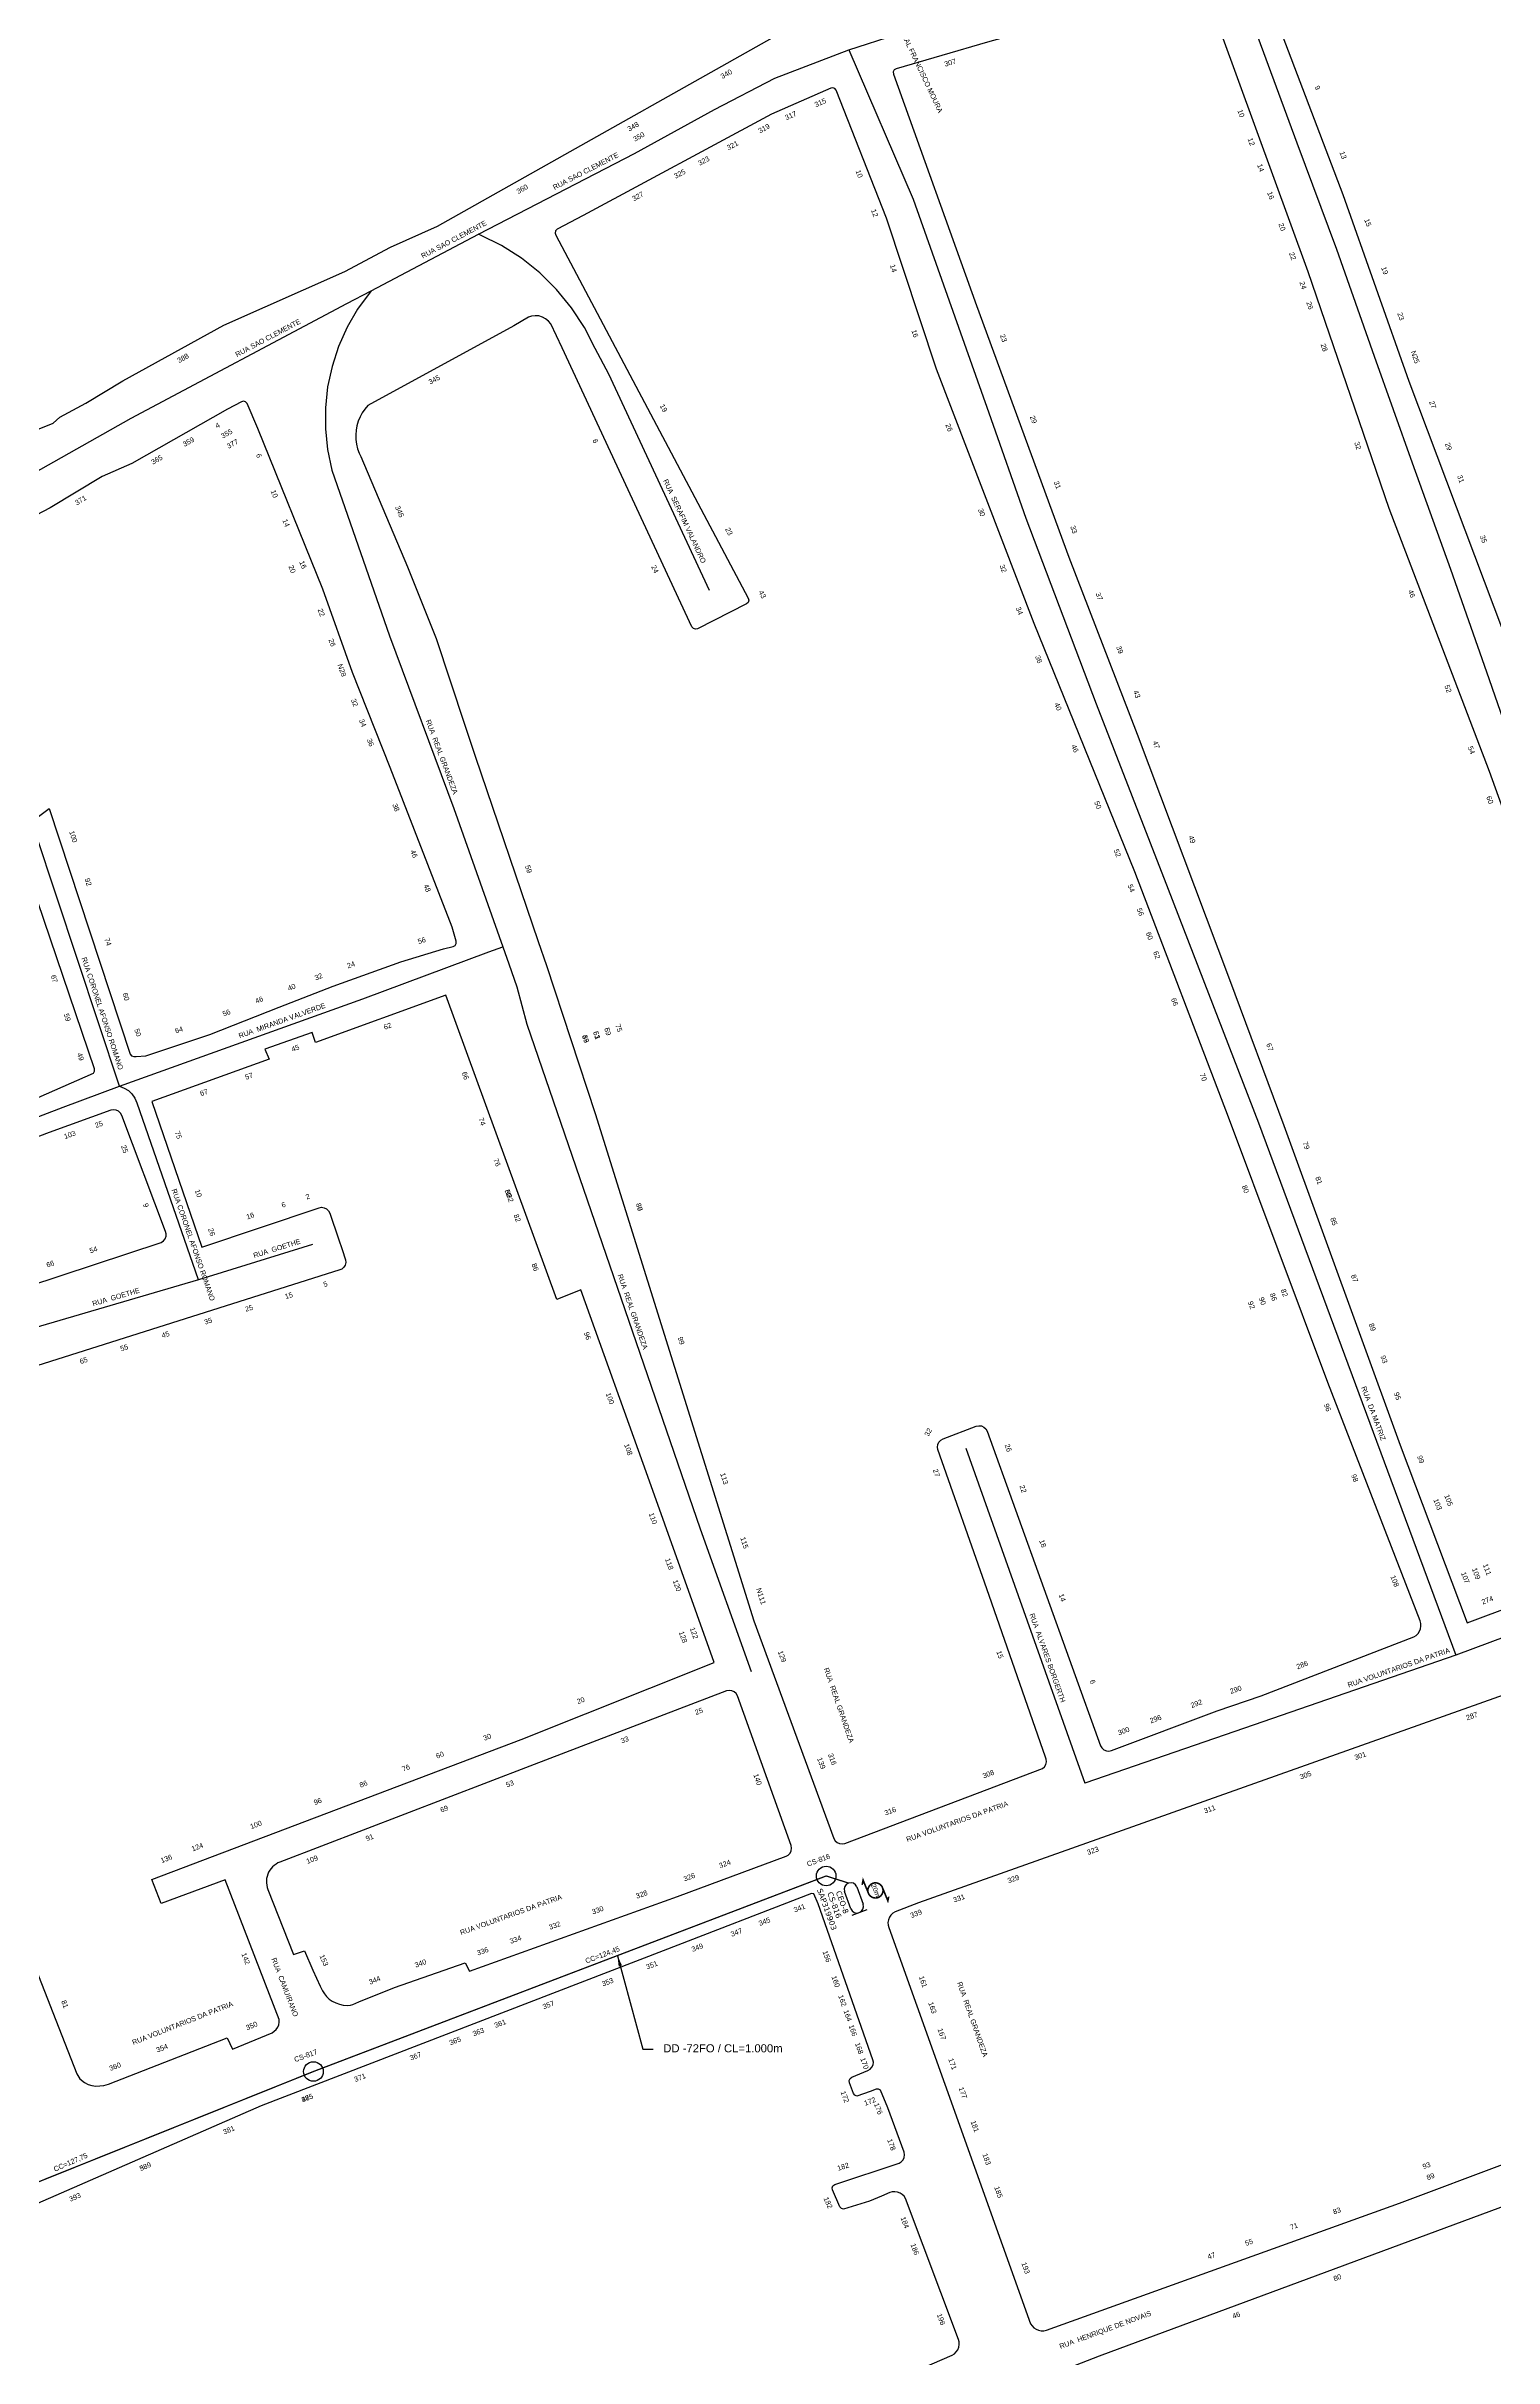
# Model space of a CAD drawing. Header units: millimetres. Extents: x 617751 to 636088, y 68402 to 77988.
# Drawn here: x 628712 to 629053, y 73092 to 73636 of the extents above; entities that cross this region are included whole.
import ezdxf
from ezdxf.enums import TextEntityAlignment as Align

# ---------------------------------------------------------------- set-up
doc = ezdxf.new("R2010")
doc.units = ezdxf.units.MM
doc.header["$LTSCALE"] = 3
doc.header["$MEASUREMENT"] = 0
doc.linetypes.add('DASHED', pattern=[0.75, 0.5, -0.25])
for name, color, linetype in [('20.4-CEOS', 1, 'Continuous'), ('ALINHAMENTO PREDIAL', 120, 'Continuous'), ('CAIXAS SUB.', 7, 'Continuous'), ('METRAGEM', 7, 'Continuous'), ('NOME LOGRADOURO', 252, 'Continuous'), ('NUMERAÇÃO', 7, 'Continuous')]:
    doc.layers.add(name, color=color, linetype=linetype)
doc.styles.add('ARIAL', font='arial.ttf')
doc.styles.add('siredit', font='verdana.ttf')
doc.styles.get("Standard").update_dxf_attribs({"font": 'arial.ttf'})
doc.dimstyles.new('ISO-25', dxfattribs={"dimtxt": 2.5, "dimasz": 2.5, "dimexe": 1.25, "dimexo": 0.625, "dimtad": 1, "dimtxsty": 'Standard', "dimcen": 2.5, "dimadec": 0, "dimazin": 0, "dimtfac": 1, "dimtmove": 0, "dimatfit": 3, "dimfxl": 0, "dimarcsym": 0})

msp = doc.modelspace()

# ---------------------------------------------------------------- linework, layer by layer
at = {"color": 1}
for points, const_width in [([(628901.16, 73203.45), (628895.9, 73205.12), (628775.16, 73159.05), (628655.91, 73111.17), (628681.84, 73028.13), (628709.46, 72947.86), (628835.05, 72992.03), (628957.07, 73029.14)], 0.3), ([(628905.85, 73201.04), (628904.59, 73204.15), (628904.38, 73203.04)], 0.377), ([(628899.81, 73203.92), (628899.81, 73203.92)], 0.3)]:
    msp.add_lwpolyline(points, dxfattribs=dict(at, const_width=const_width))
at = {"color": 1, "const_width": 0.377}
msp.add_lwpolyline([(628909.15, 73202.39, 1.000012), (628905.85, 73201.04, 0.999978)], format="xyb", close=True, dxfattribs=at)
at = {"color": 1, "const_width": 0.377, "elevation": 0.38}
msp.add_lwpolyline([(628909.15, 73202.39), (628910.42, 73199.27), (628910.63, 73200.25)], dxfattribs=at)
at = {"layer": '20.4-CEOS', "color": 5}
for p, q in [((628901.71, 73197.4), (628900.23, 73201.47)), ((628903.14, 73202.53), (628904.61, 73198.45))]:
    msp.add_line(p, q, dxfattribs=at)
msp.add_lwpolyline([(628905.44, 73197.11), (628901.94, 73195.84)], dxfattribs=at)
for centre, start, end in [((628901.69, 73202), 19.9163, 199.9163), ((628903.16, 73197.93), 199.9163, 19.9163)]:
    msp.add_arc(centre, 1.54, start, end, dxfattribs=at)
at = {"layer": 'ALINHAMENTO PREDIAL'}
for points in [[(628997.27, 73654.59), (629017.56, 73601.27), (629033.07, 73557.23), (629057.47, 73492.6)], [(628709.82, 73545.73), (628713.91, 73547.41), (628715.44, 73548.79), (628721.55, 73552.08), (628730.27, 73557.34), (628754.08, 73570.48), (628782.55, 73583.14), (628793.31, 73588.86), (628804.36, 73593.75), (628902.56, 73649.16)], [(628709.82, 73545.73), (628713.91, 73547.41), (628715.44, 73548.79), (628721.55, 73552.08), (628730.27, 73557.34), (628754.08, 73570.48), (628782.55, 73583.14), (628793.31, 73588.86), (628804.36, 73593.75), (628902.56, 73649.16)], [(628709.82, 73545.73), (628713.91, 73547.41), (628715.44, 73548.79), (628721.55, 73552.08), (628730.27, 73557.34), (628754.08, 73570.48), (628782.55, 73583.14), (628793.31, 73588.86), (628804.36, 73593.75), (628902.56, 73649.16)], [(628709.82, 73545.73), (628713.91, 73547.41), (628715.44, 73548.79), (628721.55, 73552.08), (628730.27, 73557.34), (628754.08, 73570.48), (628782.55, 73583.14), (628793.31, 73588.86), (628804.36, 73593.75), (628902.56, 73649.16)], [(628709.82, 73545.73), (628713.91, 73547.41), (628715.44, 73548.79), (628721.55, 73552.08), (628730.27, 73557.34), (628754.08, 73570.48), (628782.55, 73583.14), (628793.31, 73588.86), (628804.36, 73593.75), (628902.56, 73649.16)], [(628709.82, 73545.73), (628713.91, 73547.41), (628715.44, 73548.79), (628721.55, 73552.08), (628730.27, 73557.34), (628754.08, 73570.48), (628782.55, 73583.14), (628793.31, 73588.86), (628804.36, 73593.75), (628902.56, 73649.16)], [(628709.82, 73545.73), (628713.91, 73547.41), (628715.44, 73548.79), (628721.55, 73552.08), (628730.27, 73557.34), (628754.08, 73570.48), (628782.55, 73583.14), (628793.31, 73588.86), (628804.36, 73593.75), (628902.56, 73649.16)], [(628709.82, 73545.73), (628713.91, 73547.41), (628715.44, 73548.79), (628721.55, 73552.08), (628730.27, 73557.34), (628754.08, 73570.48), (628782.55, 73583.14), (628793.31, 73588.86), (628804.36, 73593.75), (628902.56, 73649.16)], [(628911.75, 73629.6), (628931.27, 73575.11), (628953.05, 73515.81), (628969.12, 73474.09), (628990.91, 73416.29), (629003.66, 73381.88), (629031.07, 73306.61), (629046.83, 73264.74), (629114.81, 73290.23), (629103.38, 73322.06), (629094.34, 73347.89), (629078.97, 73391.59), (629068.93, 73418.63), (629052.09, 73465.29), (629028.45, 73527.24), (629009.37, 73583.01), (628984.78, 73650.77), (628984.33, 73651.03), (628983.82, 73651.02), (628933.91, 73637.1), (628912.35, 73630.88), (628911.93, 73630.58), (628911.71, 73630.11), (628911.75, 73629.6)], [(628828.07, 73425.3), (628830.04, 73419.63), (628841.51, 73384.73), (628878.89, 73265.23), (628897.7, 73213.97), (628898.01, 73213.42), (628898.47, 73212.99), (628899.04, 73212.73), (628899.66, 73212.66), (628900.29, 73212.78), (628946.87, 73230.44), (628947.34, 73230.86), (628947.66, 73231.4), (628947.79, 73232.01), (628947.73, 73232.63), (628947.57, 73233.12), (628933.71, 73272.73), (628922.23, 73305.56), (628922.12, 73306.12), (628922.19, 73306.75), (628922.44, 73307.32), (628922.86, 73307.78), (628923.41, 73308.09), (628931.25, 73311.09), (628931.87, 73311.2), (628932.49, 73311.13), (628933.05, 73310.86), (628933.51, 73310.43), (628933.81, 73309.88), (628960.53, 73235.81), (628960.84, 73235.27), (628961.3, 73234.85), (628961.87, 73234.59), (628962.49, 73234.52), (628963.11, 73234.64), (628987.94, 73243.99), (628998.32, 73247.52), (629034.3, 73261.45), (629034.82, 73261.79), (629035.26, 73262.23), (629035.61, 73262.76), (629035.83, 73263.35), (629035.92, 73263.97), (629035.89, 73264.59), (629035.73, 73265.2), (629014, 73321.34), (628990.62, 73383.87), (628968.58, 73441.69), (628944.86, 73500.19), (628921.85, 73560.11), (628910.11, 73595.64), (628898.28, 73625.81), (628897.96, 73626.21), (628897.48, 73626.4), (628896.97, 73626.32), (628883, 73620.2), (628838.69, 73596.32), (628832.52, 73593.06), (628832.18, 73592.67), (628832.08, 73592.17), (628832.24, 73591.66), (628877.56, 73506.15), (628877.68, 73505.64), (628877.53, 73505.15), (628877.13, 73504.79), (628865.63, 73498.94), (628865.13, 73498.83), (628864.64, 73498.99), (628864.27, 73499.41), (628833.75, 73565.1), (628831.04, 73570.74), (628830.5, 73571.42), (628829.84, 73571.98), (628829.07, 73572.38), (628828.23, 73572.62), (628827.36, 73572.67), (628826.51, 73572.55), (628825.84, 73572.32), (628822.33, 73570.31), (628787.99, 73551.55), (628787.28, 73550.71), (628786.66, 73549.8), (628786.14, 73548.84), (628785.72, 73547.82), (628785.41, 73546.77), (628785.22, 73545.69), (628785.13, 73544.59), (628785.16, 73543.49), (628785.31, 73542.4), (628785.57, 73541.34), (628785.94, 73540.3), (628786.29, 73539.55), (628797.35, 73513.52), (628804.08, 73496.62), (628810.7, 73476.46), (628813.23, 73468.96), (628828.07, 73425.3)], [(628705.07, 73450.7), (628712.91, 73456.61), (628731.98, 73398.71), (628732.34, 73398.33), (628732.84, 73398.19), (628733.39, 73398.2), (628735.73, 73398.36), (628750.78, 73403.32), (628767.11, 73409.78), (628779.78, 73414.72), (628795.74, 73420.46), (628805.76, 73423.57), (628808.04, 73424.11), (628808.5, 73424.35), (628808.77, 73424.79), (628808.77, 73425.37), (628807.83, 73428.66), (628793.26, 73466.28), (628784.36, 73488.61), (628777.34, 73508.28), (628762.07, 73546.13), (628759.54, 73552.02), (628759.18, 73552.39), (628758.69, 73552.53), (628758.2, 73552.41), (628754.95, 73550.66), (628732.39, 73537.91), (628725.43, 73534.83), (628713.19, 73527.4), (628694.99, 73517.93)], [(628703.22, 73385.35), (628723.38, 73394.24), (628723.62, 73394.7), (628723.59, 73395.24), (628710.28, 73434.64)], [(628706.92, 73190.62), (628719.43, 73158.54), (628720.19, 73157.3), (628721.23, 73156.45), (628722.08, 73156.01), (628722.96, 73155.73), (628723.89, 73155.61), (628724.85, 73155.65), (628725.82, 73155.77), (628726.94, 73156.05), (628754.82, 73166.98), (628756.08, 73164.32), (628765.42, 73168.19), (628765.95, 73168.52), (628766.41, 73168.95), (628766.76, 73169.47), (628767, 73170.05), (628767.12, 73170.66), (628767.1, 73171.29), (628754.39, 73204.21), (628739.3, 73198.6), (628737.13, 73204.31), (628824.05, 73237.28), (628869.56, 73255.39), (628853.88, 73299.25), (628838.1, 73343.24), (628832.47, 73340.89), (628806.32, 73412.59), (628775.64, 73401.47), (628774.86, 73403.82), (628763.75, 73399.91), (628764.74, 73397.55), (628737.13, 73387.54), (628748.87, 73353.26), (628776.48, 73362.54), (628777.1, 73362.64), (628777.72, 73362.54), (628778.27, 73362.26), (628778.72, 73361.82), (628778.99, 73361.29), (628781.08, 73355.19), (628781.96, 73352.7), (628782.75, 73350.27), (628782.79, 73349.64), (628782.64, 73349.04), (628782.31, 73348.51), (628781.83, 73348.1), (628781.37, 73347.9), (628697.34, 73321.32)], [(628692.14, 73338.84), (628739.31, 73354.39), (628739.84, 73354.74), (628740.23, 73355.22), (628740.45, 73355.81), (628740.48, 73356.43), (628740.36, 73356.92), (628730.02, 73384.31), (628729.71, 73384.86), (628729.25, 73385.28), (628728.68, 73385.53), (628728.06, 73385.6), (628727.48, 73385.49), (628712.9, 73380.28), (628650.47, 73356.65)], [(629095.14, 73261.85), (628917.61, 73198.77), (628912.14, 73196.66), (628911.61, 73196.33), (628911.16, 73195.9), (628910.8, 73195.38), (628910.56, 73194.8), (628910.45, 73194.18), (628910.47, 73193.56), (628910.62, 73192.95)], [(628794.28, 73178.87), (628810.93, 73184.66), (628811.88, 73182.71), (628860.87, 73200.25), (628886.44, 73209.76), (628886.97, 73210.05), (628887.4, 73210.51), (628887.67, 73211.07), (628887.75, 73211.69), (628887.63, 73212.31), (628874.99, 73247.56), (628874.68, 73248.1), (628874.22, 73248.52), (628873.65, 73248.77), (628873.02, 73248.84), (628872.41, 73248.71), (628826.15, 73230.98), (628767.28, 73208.41), (628766.8, 73208.2), (628766.35, 73207.93), (628765.92, 73207.62), (628765.54, 73207.27), (628765.19, 73206.88), (628764.88, 73206.46), (628764.62, 73206), (628764.41, 73205.53), (628764.25, 73205.03), (628764.14, 73204.51), (628764.09, 73203.99), (628764.09, 73203.47), (628764.15, 73202.95), (628764.26, 73202.44), (628764.44, 73201.91), (628770.5, 73186.62), (628773.02, 73187.49), (628775.03, 73182.89), (628776.76, 73179.12), (628777.29, 73178.04), (628777.76, 73177.37), (628778.24, 73176.73), (628778.89, 73176.1), (628779.59, 73175.64), (628780.42, 73175.24), (628781.28, 73174.93), (628782.17, 73174.71), (628783.17, 73174.63), (628783.86, 73174.68), (628784.47, 73174.86), (628785.83, 73175.45), (628794.28, 73178.87)], [(628841.03, 73055.54), (628925.56, 73092.21), (628926.09, 73092.55), (628926.53, 73092.99), (628926.88, 73093.51), (628927.11, 73094.09), (628927.21, 73094.71), (628927.19, 73095.34), (628927.03, 73095.95), (628914.61, 73129.12), (628914.26, 73129.65), (628913.82, 73130.09), (628913.29, 73130.43), (628912.7, 73130.64), (628912.08, 73130.74), (628911.45, 73130.7), (628910.85, 73130.53), (628908.9, 73129.71), (628906.12, 73128.5), (628899.99, 73126.6), (628899.5, 73126.76), (628899.13, 73127.2), (628897.38, 73131.14), (628897.3, 73131.65), (628897.48, 73132.14), (628897.91, 73132.47), (628913.05, 73137.48), (628913.58, 73137.78), (628914, 73138.23), (628914.27, 73138.8), (628914.35, 73139.42), (628914.23, 73140.03), (628910.43, 73150.5), (628908.67, 73154.68), (628908.2, 73154.9), (628907.68, 73154.86), (628906.29, 73154.36), (628903.09, 73153.26), (628902.62, 73153.48), (628902.33, 73153.9), (628901.4, 73156.42), (628901.35, 73156.92), (628901.55, 73157.39), (628901.97, 73157.7), (628905.69, 73159.29), (628906.24, 73159.59), (628906.67, 73160.04), (628906.94, 73160.6), (628907.02, 73161.22), (628906.91, 73161.84), (628893.99, 73198.56), (628893.01, 73200.88), (628892.48, 73200.98), (628857.53, 73187.49), (628762.86, 73150.95), (628710.19, 73127.97)], [(628910.62, 73192.95), (628944.04, 73099.65), (628944.37, 73099.12), (628944.8, 73098.67), (628945.32, 73098.32), (628945.9, 73098.08), (628946.52, 73097.97), (628947.15, 73097.99), (628947.76, 73098.14), (629030.94, 73128.02), (629132.95, 73166.39)], [(629133.76, 73156.34), (628960.19, 73092.01), (628953.12, 73089.24), (628952.42, 73088.78), (628951.83, 73088.19), (628951.38, 73087.48), (628951.08, 73086.7), (628950.96, 73085.87), (628951, 73085.04), (628951.21, 73084.26)]]:
    msp.add_lwpolyline(points, dxfattribs=at)
at = {"layer": 'CAIXAS SUB.', "color": 5}
for centre in [(628895.9, 73205.12), (628775.16, 73159.05)]:
    msp.add_circle(centre, 2.31, dxfattribs=at)
at = {"layer": 'NOME LOGRADOURO'}
for points in [[(628989.8, 73660.26), (628997.51, 73638.34), (629006.75, 73613.44), (629016.09, 73588.36), (629024.96, 73563.19), (629033.92, 73538.02), (629042.89, 73512.94), (629051.38, 73488.76), (629059.78, 73464.58), (629068.46, 73440.4), (629077.05, 73416.31), (629085.44, 73392.67), (629088.15, 73385.24), (629122.62, 73286.11)], [(628814.01, 73591.91), (628850.79, 73610.91), (628869.63, 73621.25), (628883.81, 73628.67), (628901.24, 73635.33)], [(628901.24, 73635.33), (628912.48, 73638.96)], [(628901.24, 73635.33), (628916.35, 73600.12), (628934.19, 73549.78), (628942.89, 73524.99), (628959.5, 73481.24), (628976.41, 73437.63), (628997.72, 73382.57), (629044.16, 73257.17)], [(628788.75, 73578.56), (628814.01, 73591.91)], [(628868.4, 73507.95), (628844.7, 73558.88), (628841.54, 73564.98), (628838.99, 73569.91), (628835.93, 73574.55), (628832.41, 73578.85), (628828.46, 73582.75), (628824.12, 73586.22), (628819.44, 73589.21), (628814.48, 73591.7), (628814.01, 73591.91)], [(628606.41, 73468.15), (628608.49, 73469.84), (628639.66, 73493.46), (628670.32, 73514.31), (628684.3, 73521.9), (628687.3, 73523.53), (628701.16, 73531.06), (628732.21, 73548.52), (628783.05, 73575.55), (628788.75, 73578.56)], [(628788.75, 73578.56), (628785.56, 73574.23), (628783.08, 73569.95), (628781.07, 73565.44), (628779.54, 73560.74), (628778.5, 73555.91), (628777.98, 73550.99), (628777.98, 73546.05), (628778.49, 73541.13), (628779.51, 73536.3), (628793.05, 73497.25), (628808.2, 73456.63), (628819.73, 73424.03)], [(628788.75, 73578.56), (628785.56, 73574.23), (628783.08, 73569.95), (628781.07, 73565.44), (628779.54, 73560.74), (628778.5, 73555.91), (628777.98, 73550.99), (628777.98, 73546.05), (628778.49, 73541.13), (628779.51, 73536.3), (628793.05, 73497.25), (628808.2, 73456.63), (628819.73, 73424.03)], [(628729.46, 73391.21), (628709.72, 73450.84)], [(628729.46, 73391.21), (628709.72, 73450.84)], [(628729.46, 73391.21), (628786.81, 73411.77), (628816.5, 73422.81), (628819.73, 73424.03)], [(628729.46, 73391.21), (628786.81, 73411.77), (628816.5, 73422.81), (628819.73, 73424.03)], [(628819.73, 73424.03), (628821.17, 73419.97), (628823.06, 73414.62), (628825.45, 73405.82), (628866.19, 73286.87), (628878.24, 73253.31)], [(628819.73, 73424.03), (628821.17, 73419.97), (628823.06, 73414.62), (628825.45, 73405.82), (628866.19, 73286.87), (628878.24, 73253.31)], [(628640.8, 73357.3), (628716.23, 73386.27), (628729.46, 73391.21)], [(628640.8, 73357.3), (628716.23, 73386.27), (628729.46, 73391.21)], [(628729.46, 73391.21), (628730.59, 73390.7), (628731.64, 73390.13), (628732.42, 73389.34), (628733.08, 73388.38), (628733.54, 73387.23), (628748.03, 73345.64)], [(628729.46, 73391.21), (628730.59, 73390.7), (628731.64, 73390.13), (628732.42, 73389.34), (628733.08, 73388.38), (628733.54, 73387.23), (628748.03, 73345.64)], [(628774.96, 73353.92), (628748.07, 73345.54)], [(628774.96, 73353.92), (628748.07, 73345.54)], [(628748.07, 73345.54), (628699.07, 73331.2)], [(628748.07, 73345.54), (628699.07, 73331.2)], [(628928.77, 73305.87), (628956.83, 73226.95)], [(629098.93, 73277.53), (629044.16, 73257.17)], [(629044.16, 73257.17), (628994.37, 73239.94), (628956.83, 73226.95)]]:
    msp.add_lwpolyline(points, dxfattribs=at)

# ---------------------------------------------------------------- texts
at = {"color": 1, "style": 'ARIAL'}
msp.add_text('20m', height=1.162, rotation=292.1199, dxfattribs=at).set_placement((628906.43, 73202.95))
at = {"linetype": 'DASHED', "ltscale": 2, "style": 'ARIAL'}
msp.add_text('DD -72FO / CL=1.000m', height=1.9, dxfattribs=at).set_placement((628871.59, 73164.52), align=Align.MIDDLE_CENTER)
at = {"layer": '20.4-CEOS', "color": 5, "style": 'siredit'}
msp.add_attdef('SAP319903', text='', height=1.31, rotation=289.9163, dxfattribs=at).set_placement((628896.09, 73197.26), align=Align.MIDDLE_CENTER)
for tag, text, p in [('CS-816', 'CS-XXXX', (628898.47, 73198.5)), ('CEO-8', 'CEOSXXX', (628900.32, 73199.16))]:
    msp.add_attdef(tag, text=text, height=1.309, rotation=289.9163, dxfattribs=at).set_placement(p, align=Align.TOP_CENTER)
at = {"layer": 'CAIXAS SUB.', "color": 5, "style": 'ARIAL'}
for s, p in [('CS-816', (628891.62, 73207.31)), ('CS-817', (628770.88, 73161.24))]:
    msp.add_text(s, height=1.2, rotation=20.4037, dxfattribs=at).set_placement(p)
at = {"layer": 'METRAGEM', "color": 3, "style": 'ARIAL'}
for s, rotation, p in [('CC=124,45', 20.8423, (628839.45, 73184.47)), ('CC=127,75', 23.5787, (628714.3, 73135.43))]:
    msp.add_text(s, height=1.2, rotation=rotation, dxfattribs=at).set_placement(p)
at = {"layer": 'NOME LOGRADOURO'}
for s, rotation, p in [('RUA MARECHAL FRANCISCO MOURA', 295.1635, (628909.42, 73647.82)), ('RUA SAO CLEMENTE', 27.3202, (628831.94, 73602.3)), ('RUA SAO CLEMENTE', 27.8566, (628800.92, 73586.12)), ('RUA SAO CLEMENTE', 27.9981, (628757.16, 73562.91)), ('RUA  SERAFIM VALANDRO', 294.9542, (628857.46, 73533.83)), ('RUA  REAL GRANDEZA', 290.4539, (628801.57, 73477.28)), ('RUA  REAL GRANDEZA', 290.45, (628801.57, 73477.28)), ('RUA CORONEL AFONSO ROMANO', 288.3132, (628720.54, 73421.34)), ('RUA CORONEL AFONSO ROMANO', 288.31, (628720.54, 73421.34)), ('RUA  MIRANDA VALVERDE', 19.7153, (628757.8, 73402.43)), ('RUA  MIRANDA VALVERDE', 19.72, (628757.8, 73402.43)), ('RUA CORONEL AFONSO ROMANO', 289.213, (628741.73, 73366.76)), ('RUA CORONEL AFONSO ROMANO', 289.21, (628741.73, 73366.76)), ('RUA  GOETHE', 17.3205, (628761.22, 73350.68)), ('RUA  GOETHE', 17.32, (628761.22, 73350.68)), ('RUA  REAL GRANDEZA', 288.9062, (628846.77, 73346.66)), ('RUA  REAL GRANDEZA', 288.91, (628846.77, 73346.66)), ('RUA  GOETHE', 16.3006, (628723.29, 73339.33)), ('RUA  GOETHE', 16.3, (628723.29, 73339.33)), ('RUA  DA MATRIZ', 290.3214, (629021.88, 73320.21)), ('RUA  ALVARES BORGERTH', 289.5761, (628943.74, 73266.74)), ('RUA  REAL GRANDEZA', 288.9755, (628895.31, 73253.96)), ('RUA VOLUNTARIOS DA PATRIA', 19.0883, (629018.94, 73249.5)), ('RUA VOLUNTARIOS DA PATRIA', 19.7781, (628915.01, 73213.11)), ('RUA VOLUNTARIOS DA PATRIA', 19.6914, (628809.95, 73191.17)), ('RUA  CAMUIRANO', 291.1075, (628765.22, 73185.57)), ('RUA  REAL GRANDEZA', 289.3286, (628926.7, 73179.95)), ('RUA VOLUNTARIOS DA PATRIA', 21.4121, (628732.76, 73165.28)), ('RUA  HENRIQUE DE NOVAIS', 20.2245, (628951.08, 73093.69))]:
    msp.add_text(s, height=1.2, rotation=rotation, dxfattribs=at).set_placement(p)
at = {"layer": 'NUMERAÇÃO'}
for s, rotation, p in [('340', 29.4315, (628871.47, 73628.43)), ('307', 16.0942, (628923.92, 73631.35)), ('315', 23.6522, (628893.47, 73621.78)), ('9', 290.8055, (629010.86, 73626.62)), ('317', 23.6522, (628886.52, 73618.74)), ('10', 289.8232, (628992.71, 73621.03)), ('348', 29.4315, (628849.51, 73616.05)), ('350', 29.4315, (628850.86, 73613.65)), ('321', 28.3359, (628872.89, 73611.62)), ('319', 28.3359, (628880.32, 73615.62)), ('12', 289.8232, (628995.13, 73614.35)), ('323', 28.3359, (628866.13, 73607.98)), ('14', 289.8232, (628997.35, 73608.21)), ('13', 290.8055, (629016.75, 73611.16)), ('360', 29.4315, (628823.39, 73601.32)), ('325', 28.3359, (628860.47, 73604.93)), ('10', 291.3688, (628902.8, 73606.76)), ('327', 28.3359, (628850.61, 73599.62)), ('12', 291.3688, (628906.42, 73597.53)), ('16', 289.8232, (628999.7, 73601.7)), ('20', 289.8232, (629002.38, 73594.28)), ('15', 289.3736, (629022.58, 73595.31)), ('22', 289.8232, (629004.87, 73587.39)), ('14', 288.2482, (628910.88, 73584.55)), ('24', 288.8439, (629007.32, 73580.53)), ('19', 289.3736, (629026.56, 73584.01)), ('26', 288.8439, (629008.94, 73575.79)), ('23', 289.3736, (629030.36, 73573.22)), ('16', 288.2482, (628915.95, 73569.19)), ('23', 290.1304, (628936.78, 73568.07)), ('28', 288.8439, (629012.32, 73565.9)), ('N25', 289.3736, (629033.53, 73564.21)), ('388', 28.9076, (628743.51, 73561.5)), ('345', 28.6624, (628802.67, 73556.43)), ('19', 297.892, (628856.66, 73551.47)), ('29', 290.1304, (628943.83, 73548.9)), ('27', 290.648, (629037.84, 73552.39)), ('359', 29.4883, (628744.82, 73541.77)), ('4', 29.4883, (628752.47, 73546.09)), ('355', 29.4883, (628753.82, 73543.7)), ('377', 29.4883, (628755.18, 73541.31)), ('6', 294.8869, (628840.83, 73543.34)), ('26', 290.9685, (628923.95, 73546.99)), ('32', 288.8439, (629020.23, 73542.77)), ('29', 290.648, (629041.56, 73542.54)), ('365', 29.4883, (628737.37, 73537.56)), ('6', 291.9364, (628761.61, 73539.93)), ('10', 291.9364, (628765.06, 73531.37)), ('31', 290.1304, (628949.49, 73533.48)), ('31', 290.648, (629044.45, 73534.89)), ('371', 31.2748, (628719.47, 73527.99)), ('345', 292.9864, (628794.35, 73527.61)), ('30', 290.9685, (628931.62, 73527.01)), ('14', 291.9364, (628767.83, 73524.51)), ('23', 297.892, (628872.06, 73522.4)), ('33', 290.1304, (628953.34, 73523)), ('35', 290.648, (629049.79, 73520.73)), ('20', 291.9364, (628769.25, 73513.63)), ('16', 291.9364, (628771.8, 73514.66)), ('24', 294.8869, (628854.66, 73513.57)), ('32', 290.9685, (628936.7, 73513.78)), ('43', 297.892, (628879.92, 73507.58)), ('34', 290.9685, (628940.52, 73503.82)), ('37', 291.031, (628959.31, 73507.22)), ('46', 290.8491, (629032.9, 73507.86)), ('22', 289.6052, (628776.14, 73503.46)), ('26', 289.6052, (628778.68, 73496.36)), ('39', 291.031, (628964.15, 73494.65)), ('N28', 289.6052, (628780.8, 73490.42)), ('36', 292.0366, (628945.06, 73492.38)), ('32', 291.696, (628783.96, 73482.19)), ('43', 291.031, (628968.18, 73484.18)), ('52', 290.8491, (629041.45, 73485.46)), ('34', 291.696, (628785.87, 73477.39)), ('40', 292.0366, (628949.58, 73481.24)), ('36', 291.696, (628787.7, 73472.81)), ('46', 292.0366, (628953.58, 73471.37)), ('47', 290.6226, (628972.74, 73472.28)), ('54', 290.8491, (629046.96, 73471.01)), ('38', 291.1362, (628793.71, 73457.5)), ('50', 292.0366, (628958.98, 73458.06)), ('60', 289.8103, (629051.32, 73459.3)), ('100', 288.1722, (628717.62, 73451.12)), ('49', 290.6226, (628981.16, 73449.96)), ('46', 291.1362, (628797.95, 73446.56)), ('46', 291.1362, (628797.95, 73446.56)), ('52', 292.0366, (628963.57, 73446.73)), ('92', 288.1722, (628721.28, 73439.96)), ('59', 288.7344, (628824.96, 73443)), ('54', 290.8375, (628966.86, 73438.47)), ('48', 291.1362, (628801.07, 73438.51)), ('56', 290.8375, (628968.99, 73432.89)), ('74', 288.1722, (628725.91, 73425.89)), ('56', 17.2521, (628799.94, 73424.64)), ('60', 290.8375, (628971.14, 73427.25)), ('62', 290.8375, (628972.86, 73422.73)), ('67', 288.6297, (628713.28, 73417.18)), ('32', 21.3115, (628775.71, 73416.08)), ('24', 19.7962, (628783.33, 73418.91)), ('60', 288.1722, (628730.17, 73412.96)), ('46', 21.5943, (628761.73, 73410.61)), ('40', 21.3115, (628769.37, 73413.61)), ('66', 290.8375, (628977.07, 73411.7)), ('59', 288.6297, (628716.35, 73408.08)), ('56', 21.5943, (628754.03, 73407.56)), ('62', 19.9228, (628791.93, 73404.45)), ('50', 288.1722, (628732.94, 73404.52)), ('64', 18.2195, (628742.8, 73403.59)), ('45', 19.4076, (628770.22, 73399.27)), ('59', 288.1642, (628838.39, 73403.04)), ('59', 288.1642, (628838.39, 73403.04)), ('45', 288.1642, (628838.39, 73403.04)), ('53', 288.1642, (628841, 73403.9)), ('61', 288.1642, (628841, 73403.9)), ('59', 288.1642, (628843.61, 73404.75)), ('69', 288.1642, (628843.61, 73404.75)), ('75', 288.1642, (628846.22, 73405.61)), ('67', 290.2959, (628999.49, 73401.06)), ('49', 288.6297, (628719.48, 73398.81)), ('67', 19.9429, (628748.71, 73388.81)), ('57', 19.9429, (628759.31, 73392.66)), ('66', 289.9979, (628810.06, 73394.32)), ('70', 290.8375, (628983.83, 73393.97)), ('103', 19.6738, (628716.67, 73378.7)), ('25', 19.6738, (628723.96, 73381.31)), ('75', 288.8686, (628742.49, 73380.39)), ('74', 289.9979, (628814, 73383.52)), ('25', 290.6469, (628729.83, 73377.02)), ('76', 289.9979, (628817.51, 73373.88)), ('79', 289.9759, (629008.05, 73377.87)), ('81', 289.9759, (629011.05, 73369.63)), ('9', 290.6469, (628735, 73363.33)), ('10', 288.8686, (628747.21, 73366.62)), ('6', 18.5802, (628767.87, 73362.54)), ('2', 18.5802, (628773.57, 73364.46)), ('N82', 289.9979, (628820.17, 73366.59)), ('80', 289.9979, (628820.17, 73366.59)), ('30', 287.333, (628851.05, 73363.44)), ('87', 287.333, (628851.05, 73363.44)), ('80', 290.4655, (628993.77, 73367.6)), ('26', 288.8686, (628750.33, 73357.51)), ('16', 18.5802, (628759.6, 73359.77)), ('82', 289.9979, (628822.28, 73360.8)), ('85', 289.9759, (629014.56, 73359.98)), ('54', 18.2464, (628722.66, 73351.79)), ('66', 18.2464, (628712.5, 73348.44)), ('86', 289.9979, (628826.51, 73349.21)), ('87', 289.9759, (629019.44, 73346.58)), ('15', 17.5621, (628768.65, 73340.99)), ('5', 17.5621, (628777.72, 73343.86)), ('90', 290.4655, (628997.76, 73341.23)), ('86', 290.4655, (629000.33, 73342.2)), ('82', 290.4655, (629002.91, 73343.16)), ('35', 17.5621, (628749.68, 73334.99)), ('25', 17.5621, (628759.28, 73338.02)), ('92', 290.4655, (628995.18, 73340.27)), ('89', 289.9759, (629023.63, 73335.08)), ('55', 17.5621, (628729.9, 73328.73)), ('45', 17.5621, (628739.63, 73331.81)), ('96', 289.6981, (628838.84, 73333.04)), ('99', 287.333, (628860.91, 73331.94)), ('65', 17.5621, (628720.34, 73325.71)), ('93', 289.9759, (629026.39, 73327.5)), ('100', 289.6981, (628843.97, 73318.73)), ('95', 289.9759, (629029.55, 73318.84)), ('96', 291.122, (629013.06, 73316.14)), ('32', 60.9763, (628919.99, 73308.56)), ('108', 289.6981, (628848.29, 73306.71)), ('26', 289.8014, (628937.9, 73306.66)), ('99', 290.5904, (629035.02, 73303.93)), ('113', 287.333, (628870.93, 73299.9)), ('27', 289.2379, (628920.99, 73300.77)), ('22', 289.8014, (628941.39, 73296.97)), ('98', 291.122, (629019.49, 73299.53)), ('103', 290.5904, (629038.85, 73293.76)), ('105', 290.5904, (629041.42, 73294.73)), ('110', 289.6372, (628854.1, 73290.48)), ('115', 287.333, (628875.66, 73284.77)), ('18', 289.8014, (628946.03, 73284.11)), ('118', 289.6372, (628857.93, 73279.75)), ('118', 289.6372, (628857.93, 73279.75)), ('118', 289.6372, (628857.93, 73279.75)), ('108', 291.122, (629028.73, 73275.67)), ('107', 290.5904, (629045.35, 73276.48)), ('109', 290.5904, (629047.93, 73277.45)), ('111', 290.5904, (629050.5, 73278.42)), ('120', 289.6372, (628859.75, 73274.66)), ('N111', 287.333, (628879.42, 73272.75)), ('14', 289.8014, (628950.63, 73271.37)), ('274', 20.5665, (629050.5, 73269.05)), ('128', 289.6372, (628861.17, 73262.53)), ('122', 289.6372, (628863.76, 73263.45)), ('129', 290.1153, (628884.49, 73257.95)), ('15', 289.2497, (628935.96, 73257.96)), ('286', 21.1627, (629006.9, 73253.78)), ('6', 289.8014, (628957.94, 73251.09)), ('290', 18.7914, (628991.21, 73248)), ('20', 21.7089, (628837.45, 73245.57)), ('25', 20.9809, (628865.27, 73243.02)), ('296', 20.62, (628972.36, 73241.05)), ('292', 20.62, (628981.99, 73244.67)), ('287', 19.5711, (629046.84, 73241.77)), ('30', 20.7814, (628815.43, 73236.95)), ('33', 20.9809, (628847.79, 73236.32)), ('300', 20.62, (628964.84, 73238.22)), ('60', 20.7814, (628804.28, 73232.73)), ('139', 290.1153, (628893.73, 73232.79)), ('316', 290.1153, (628896.31, 73233.74)), ('301', 19.5711, (629020.55, 73232.42)), ('86', 20.7814, (628786.28, 73225.9)), ('76', 20.7814, (628796.26, 73229.68)), ('53', 20.9868, (628820.75, 73225.96)), ('140', 289.6831, (628878.73, 73228.98)), ('308', 20.7199, (628932.99, 73228.08)), ('305', 19.5711, (629007.66, 73227.84)), ('305', 19.5711, (629007.66, 73227.84)), ('96', 20.7814, (628775.5, 73221.81)), ('69', 20.9868, (628805.29, 73220.03)), ('316', 20.7199, (628909.88, 73219.34)), ('311', 19.5711, (628985.1, 73219.83)), ('100', 20.7814, (628760.53, 73216.13)), ('136', 20.7814, (628739.44, 73208.13)), ('124', 20.7814, (628746.72, 73210.89)), ('91', 20.9868, (628787.73, 73213.3)), ('323', 19.5711, (628957.57, 73210.05)), ('109', 20.9868, (628773.75, 73207.94)), ('326', 20.4141, (628862.56, 73203.81)), ('324', 20.4141, (628870.93, 73206.92)), ('329', 19.5711, (628938.85, 73203.39)), ('328', 19.7014, (628851.32, 73199.75)), ('331', 19.5711, (628926.06, 73198.85)), ('332', 19.7014, (628830.85, 73192.42)), ('330', 19.7014, (628840.99, 73196.05)), ('345', 21.1163, (628880.28, 73193.32)), ('341', 21.1163, (628888.52, 73196.5)), ('339', 20.997, (628915.98, 73195.19)), ('336', 19.7014, (628813.88, 73186.35)), ('334', 19.7014, (628821.62, 73189.12)), ('349', 21.1163, (628864.45, 73187.21)), ('347', 21.1163, (628873.68, 73190.77)), ('142', 291.0726, (628758.18, 73186.76)), ('153', 293.518, (628776.55, 73186.29)), ('340', 19.1728, (628799.25, 73183.51)), ('351', 21.1116, (628853.75, 73183.08)), ('156', 289.3487, (628895.04, 73187.29)), ('344', 22.0857, (628788.51, 73179.5)), ('353', 21.1116, (628843.34, 73179.06)), ('160', 289.3487, (628897.12, 73181.38)), ('161', 289.665, (628917.7, 73181.33)), ('81', 291.2597, (628715.74, 73175.58)), ('357', 21.1116, (628829.4, 73173.68)), ('162', 289.3487, (628898.7, 73176.88)), ('164', 289.3487, (628899.95, 73173.35)), ('163', 289.665, (628919.9, 73175.2)), ('350', 22.4788, (628759.55, 73168.74)), ('365', 21.1116, (628807.44, 73165.21)), ('363', 21.1116, (628812.92, 73167.32)), ('361', 21.1116, (628818.04, 73169.3)), ('166', 289.3487, (628901.18, 73169.85)), ('167', 289.665, (628922.12, 73168.99)), ('360', 21.4229, (628727.37, 73159.17)), ('354', 21.4229, (628738.43, 73163.51)), ('367', 21.1116, (628798.11, 73161.61)), ('168', 289.3487, (628902.66, 73165.64)), ('170', 289.3487, (628903.91, 73162.09)), ('171', 289.665, (628924.64, 73161.95)), ('371', 21.1116, (628785.02, 73156.56)), ('375', 21.1116, (628772.62, 73151.77)), ('375', 21.1116, (628772.62, 73151.77)), ('48', 21.1116, (628772.62, 73151.77)), ('172', 290.2208, (628899.28, 73154.21)), ('172', 21.2711, (628905.1, 73150.95)), ('176', 291.2154, (628907.13, 73151.39)), ('177', 289.665, (628927.07, 73155.16)), ('381', 23.5907, (628754.19, 73144.17)), ('181', 289.665, (628929.9, 73147.26)), ('178', 289.9124, (628910.24, 73142.95)), ('183', 289.665, (628932.67, 73139.53)), ('58', 23.5907, (628734.52, 73135.58)), ('389', 23.5907, (628734.52, 73135.58)), ('182', 18.2882, (628898.75, 73135.64)), ('182', 18.2882, (628898.75, 73135.64)), ('93', 20.6159, (629036.6, 73136.02)), ('89', 20.6159, (629037.56, 73133.44)), ('393', 23.5907, (628717.95, 73128.35)), ('182', 293.9153, (628895.24, 73129.17)), ('185', 289.665, (628935.45, 73131.77)), ('184', 290.4519, (628913.4, 73124.59)), ('184', 290.4519, (628913.4, 73124.59)), ('71', 19.7659, (629005.35, 73121.74)), ('83', 19.7659, (629015.47, 73125.37)), ('186', 290.4519, (628915.74, 73118.3)), ('55', 19.7659, (628994.78, 73117.95)), ('193', 289.665, (628941.85, 73113.89)), ('47', 19.7659, (628985.93, 73114.77)), ('80', 20.3465, (629015.62, 73109.62)), ('196', 290.4519, (628921.92, 73101.78)), ('46', 20.3465, (628991.79, 73100.79))]:
    msp.add_text(s, height=1.2, rotation=rotation, dxfattribs=at).set_placement(p)

# ---------------------------------------------------------------- leaders
at = {"ltscale": 10}
msp.add_leader([(628846.77, 73186.32), (628852.75, 73164.31), (628855.19, 73164.31)], dimstyle='ISO-25', override={"dimgap": 0.625, "dimtad": 0}, dxfattribs=at)

doc.saveas('drawing.dxf')
